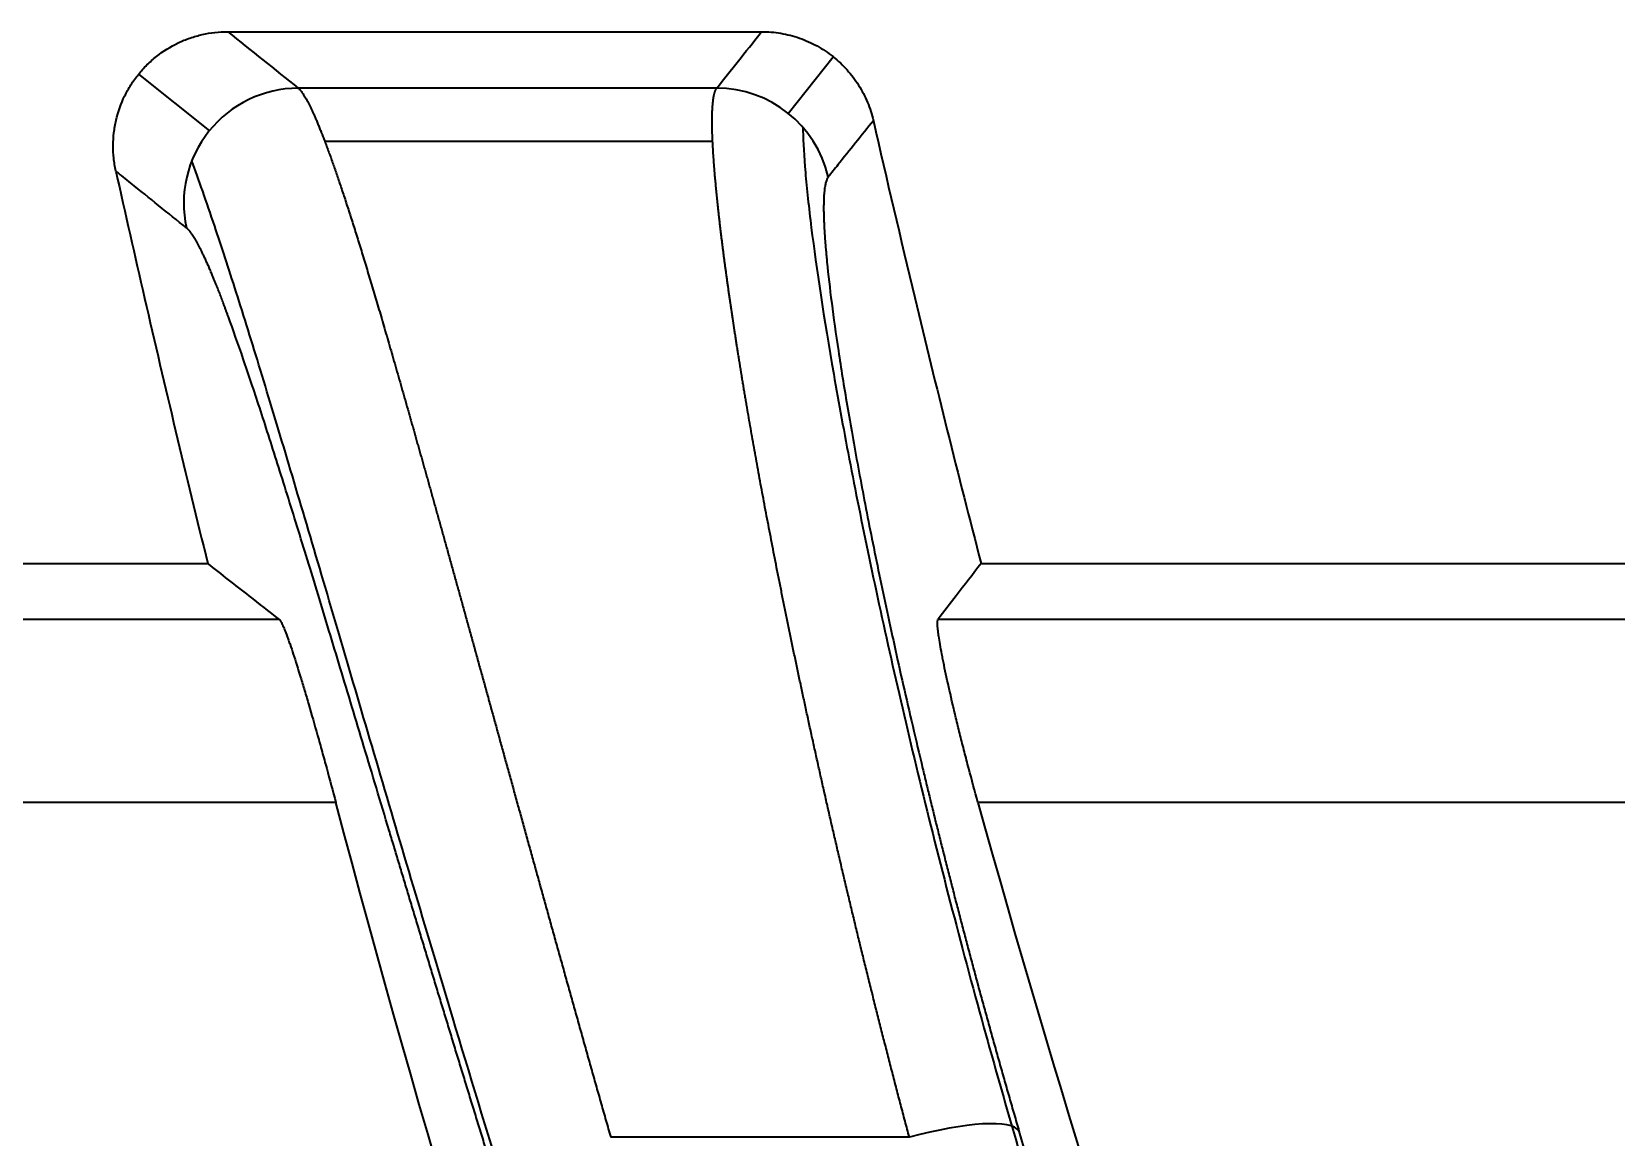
# Model space of a CAD drawing. Header units: millimetres. Extents: x 158 to 1533, y 732 to 1642.
# Drawn here: x 535.98 to 542.92, y 1045.9 to 1050.75 of the extents above; entities that cross this region are included whole.
import ezdxf

# ---------------------------------------------------------------- set-up
doc = ezdxf.new("R2010")
doc.units = ezdxf.units.MM
doc.layers.add('1', color=7, linetype='Continuous', true_color=0xffffff)

msp = doc.modelspace()

# ---------------------------------------------------------------- linework, layer by layer
at = {"layer": '1', "color": 7, "linetype": 'Continuous', "lineweight": 35}
for p, q in [((536.8338, 1050.7464), (539.1729, 1050.7464)), ((539.2893, 1050.3886), (539.4868, 1050.6362)), ((536.4437, 1050.5608), (536.7534, 1050.3122)), ((538.9759, 1050.4991), (537.1427, 1050.4991)), ((537.2589, 1050.2665), (538.958, 1050.2665)), ((527.2702, 1048.4164), (536.7464, 1048.4164)), ((540.1342, 1048.4164), (549.6104, 1048.4164)), ((527.0814, 1048.1719), (537.0592, 1048.1719)), ((539.9454, 1048.1719), (549.9232, 1048.1719)), ((537.3075, 1047.369), (527.2565, 1047.369)), ((550.1715, 1047.369), (540.1205, 1047.369)), ((539.82, 1045.9023), (538.5114, 1045.9023))]:
    msp.add_line(p, q, dxfattribs=at)
for centre, major_axis, ratio, start_param, end_param in [((537.1427, 1049.9973), (0.3137, 0.3926), 0.996495, 0.675894, 2.465701), ((538.9759, 1049.9973), (-0.3933, 0.3127), 0.997766, 4.041752, 5.383024), ((539.82, 1045.7836), (-0.4824, -0.1405), 0.227382, 3.195318, 4.646249)]:
    msp.add_ellipse(centre, major_axis=major_axis, ratio=ratio, start_param=start_param, end_param=end_param, dxfattribs=at)
for points, knots in [([(536.3439, 1050.1358), (536.3398, 1050.1543), (536.3367, 1050.1729), (536.3327, 1050.2104), (536.3309, 1050.2478), (536.3331, 1050.2849), (536.3375, 1050.322), (536.3407, 1050.3405), (536.3535, 1050.3956), (536.366, 1050.4307), (536.3905, 1050.481), (536.3996, 1050.4975), (536.4198, 1050.5293), (536.4416, 1050.5598), (536.4665, 1050.5874), (536.4929, 1050.6137), (536.507, 1050.6262), (536.5513, 1050.6614), (536.583, 1050.6811), (536.6334, 1050.7052), (536.6507, 1050.7124), (536.6864, 1050.7248), (536.7044, 1050.7299), (536.7589, 1050.7423), (536.796, 1050.7464), (536.8338, 1050.7464)], [0, 0, 0, 0, 0.0625, 0.0625, 0.125, 0.1875, 0.1875, 0.25, 0.25, 0.375, 0.375, 0.4375, 0.4375, 0.5, 0.5625, 0.5625, 0.625, 0.625, 0.75, 0.75, 0.8125, 0.8125, 0.875, 0.875, 1, 1, 1, 1]), ([(538.9759, 1050.4991), (539.0395, 1050.579), (539.1031, 1050.6589), (539.1688, 1050.7413), (539.1708, 1050.7439), (539.1729, 1050.7464)], [0, 0, 0, 0, 0.969046, 0.969046, 1, 1, 1, 1]), ([(539.1729, 1050.7464), (539.2013, 1050.7464), (539.2293, 1050.7441), (539.2845, 1050.7347), (539.3118, 1050.7277), (539.3654, 1050.7089), (539.3911, 1050.6974), (539.4401, 1050.6704), (539.4635, 1050.6548), (539.5079, 1050.6193), (539.5283, 1050.6), (539.5657, 1050.5582), (539.5826, 1050.5358), (539.6128, 1050.4877), (539.6386, 1050.4377), (539.6557, 1050.3842), (539.6621, 1050.3565)], [0, 0, 0, 0, 0.125, 0.125, 0.25, 0.25, 0.375, 0.375, 0.5, 0.5, 0.625, 0.625, 0.75, 0.75, 0.875, 1, 1, 1, 1]), ([(537.1427, 1050.4991), (537.1442, 1050.4977), (537.1471, 1050.4951), (537.1516, 1050.49), (537.1564, 1050.4841), (537.1613, 1050.4774), (537.1664, 1050.4698), (537.1717, 1050.4613), (537.1772, 1050.4519), (537.1828, 1050.4417), (537.1886, 1050.4307), (537.1947, 1050.4187), (537.2008, 1050.4059), (537.2072, 1050.3923), (537.2137, 1050.3777), (537.2205, 1050.3623), (537.2274, 1050.346), (537.2344, 1050.3289), (537.2417, 1050.3109), (537.2491, 1050.292), (537.2568, 1050.2722), (537.2646, 1050.2515), (537.2725, 1050.23), (537.2807, 1050.2077), (537.289, 1050.1844), (537.2975, 1050.1603), (537.3062, 1050.1353), (537.3151, 1050.1095), (537.3242, 1050.0828), (537.3334, 1050.0552), (537.3428, 1050.0267), (537.3524, 1049.9974), (537.3622, 1049.9673), (537.3721, 1049.9363), (537.3823, 1049.9044), (537.3926, 1049.8717), (537.4031, 1049.8381), (537.4137, 1049.8037), (537.4246, 1049.7685), (537.4356, 1049.7324), (537.4468, 1049.6954), (537.4582, 1049.6577), (537.4698, 1049.6191), (537.4815, 1049.5796), (537.4934, 1049.5394), (537.5055, 1049.4983), (537.5178, 1049.4564), (537.5303, 1049.4137), (537.5429, 1049.3702), (537.5557, 1049.3259), (537.5687, 1049.2808), (537.5819, 1049.2349), (537.5953, 1049.1882), (537.6088, 1049.1407), (537.62, 1049.1015), (537.6286, 1049.071), (537.6348, 1049.0493), (537.6409, 1049.0275), (537.6472, 1049.0055), (537.6534, 1048.9834), (537.6597, 1048.9611), (537.666, 1048.9386), (537.6724, 1048.916), (537.6789, 1048.8931), (537.6853, 1048.8702), (537.6918, 1048.847), (537.6984, 1048.8237), (537.705, 1048.8002), (537.7116, 1048.7765), (537.7183, 1048.7527), (537.725, 1048.7287), (537.7318, 1048.7045), (537.7386, 1048.6802), (537.7454, 1048.6557), (537.7523, 1048.631), (537.7592, 1048.6062), (537.7662, 1048.5812), (537.7732, 1048.5561), (537.7803, 1048.5307), (537.7873, 1048.5052), (537.7945, 1048.4796), (537.8017, 1048.4538), (537.8089, 1048.4278), (537.8161, 1048.4016), (537.8234, 1048.3753), (537.8308, 1048.3488), (537.8382, 1048.3222), (537.8456, 1048.2954), (537.8531, 1048.2684), (537.8606, 1048.2413), (537.8681, 1048.214), (537.8757, 1048.1866), (537.8834, 1048.159), (537.8911, 1048.1312), (537.8988, 1048.1033), (537.9065, 1048.0752), (537.9143, 1048.0469), (537.9222, 1048.0185), (537.9301, 1047.99), (537.938, 1047.9612), (537.946, 1047.9324), (537.954, 1047.9033), (537.9621, 1047.8741), (537.9702, 1047.8448), (537.9783, 1047.8153), (537.9865, 1047.7856), (537.9947, 1047.7558), (538.003, 1047.7259), (538.0113, 1047.6958), (538.0196, 1047.6655), (538.028, 1047.6351), (538.0365, 1047.6045), (538.0449, 1047.5738), (538.0534, 1047.5429), (538.062, 1047.5119), (538.0706, 1047.4808), (538.0792, 1047.4495), (538.0879, 1047.418), (538.0967, 1047.3864), (538.1054, 1047.3547), (538.1142, 1047.3228), (538.1231, 1047.2908), (538.132, 1047.2586), (538.1409, 1047.2263), (538.1499, 1047.1938), (538.1589, 1047.1612), (538.168, 1047.1285), (538.1771, 1047.0956), (538.1862, 1047.0626), (538.1954, 1047.0295), (538.2046, 1046.9962), (538.2139, 1046.9628), (538.2232, 1046.9292), (538.2326, 1046.8955), (538.242, 1046.8617), (538.2514, 1046.8278), (538.2609, 1046.7937), (538.2704, 1046.7595), (538.28, 1046.7251), (538.2896, 1046.6907), (538.2992, 1046.6561), (538.3089, 1046.6214), (538.3186, 1046.5865), (538.3284, 1046.5516), (538.3382, 1046.5165), (538.3481, 1046.4813), (538.358, 1046.4459), (538.3679, 1046.4105), (538.3779, 1046.3749), (538.3879, 1046.3392), (538.398, 1046.3034), (538.4081, 1046.2675), (538.4182, 1046.2315), (538.4284, 1046.1953), (538.4386, 1046.1591), (538.4489, 1046.1227), (538.4592, 1046.0863), (538.4696, 1046.0497), (538.48, 1046.013), (538.4904, 1045.9762), (538.5009, 1045.9393), (538.5079, 1045.9146), (538.5114, 1045.9023)], [0, 0, 0, 0, 0.009142, 0.018296, 0.02746, 0.036635, 0.045822, 0.055019, 0.064228, 0.073447, 0.082678, 0.091921, 0.101174, 0.11044, 0.119716, 0.129004, 0.138304, 0.147615, 0.156938, 0.166273, 0.175619, 0.184977, 0.194347, 0.203729, 0.213123, 0.222529, 0.231947, 0.241378, 0.25082, 0.260274, 0.269741, 0.27922, 0.288712, 0.298216, 0.307732, 0.317261, 0.326803, 0.336357, 0.345923, 0.355503, 0.365095, 0.3747, 0.384318, 0.393948, 0.403592, 0.413248, 0.422918, 0.432601, 0.442296, 0.452005, 0.461727, 0.471463, 0.481211, 0.490973, 0.500749, 0.505052, 0.509363, 0.51368, 0.518003, 0.522334, 0.526671, 0.531015, 0.535365, 0.539723, 0.544087, 0.548457, 0.552835, 0.557219, 0.56161, 0.566008, 0.570413, 0.574824, 0.579243, 0.583667, 0.588099, 0.592538, 0.596983, 0.601435, 0.605894, 0.61036, 0.614832, 0.619311, 0.623797, 0.62829, 0.63279, 0.637297, 0.64181, 0.64633, 0.650857, 0.655391, 0.659932, 0.664479, 0.669034, 0.673595, 0.678163, 0.682738, 0.68732, 0.691908, 0.696504, 0.701106, 0.705716, 0.710332, 0.714955, 0.719585, 0.724222, 0.728865, 0.733516, 0.738173, 0.742838, 0.747509, 0.752187, 0.756872, 0.761564, 0.766263, 0.770969, 0.775682, 0.780401, 0.785128, 0.789861, 0.794602, 0.799349, 0.804104, 0.808865, 0.813633, 0.818408, 0.82319, 0.827979, 0.832775, 0.837578, 0.842388, 0.847205, 0.852029, 0.85686, 0.861698, 0.866543, 0.871395, 0.876253, 0.881119, 0.885992, 0.890872, 0.895758, 0.900652, 0.905553, 0.91046, 0.915375, 0.920297, 0.925226, 0.930161, 0.935104, 0.940054, 0.945011, 0.949975, 0.954946, 0.959923, 0.964908, 0.9699, 0.974899, 0.979905, 0.984918, 0.989939, 0.994966, 1, 1, 1, 1]), ([(539.82, 1045.9023), (539.8137, 1045.9261), (539.801, 1045.9736), (539.7823, 1046.0446), (539.7637, 1046.1153), (539.7454, 1046.1858), (539.7273, 1046.2559), (539.7094, 1046.3258), (539.6917, 1046.3953), (539.6743, 1046.4645), (539.657, 1046.5333), (539.64, 1046.6019), (539.6231, 1046.67), (539.6065, 1046.7378), (539.5901, 1046.8052), (539.5739, 1046.8723), (539.558, 1046.9389), (539.5422, 1047.0052), (539.5266, 1047.071), (539.5113, 1047.1364), (539.4962, 1047.2014), (539.4813, 1047.266), (539.4666, 1047.3301), (539.4521, 1047.3937), (539.4378, 1047.4569), (539.4238, 1047.5196), (539.4099, 1047.5819), (539.3963, 1047.6436), (539.3829, 1047.7049), (539.3697, 1047.7657), (539.3567, 1047.8259), (539.3439, 1047.8856), (539.3313, 1047.9448), (539.319, 1048.0035), (539.3068, 1048.0616), (539.2949, 1048.1192), (539.2832, 1048.1763), (539.2717, 1048.2327), (539.2604, 1048.2886), (539.2493, 1048.3439), (539.2385, 1048.3987), (539.2278, 1048.4528), (539.2174, 1048.5064), (539.2072, 1048.5593), (539.1972, 1048.6117), (539.1874, 1048.6634), (539.1778, 1048.7145), (539.1684, 1048.765), (539.1593, 1048.8149), (539.1503, 1048.8641), (539.1416, 1048.9126), (539.1331, 1048.9605), (539.1248, 1049.0078), (539.1167, 1049.0544), (539.1101, 1049.0927), (539.1049, 1049.1231), (539.1011, 1049.1457), (539.0973, 1049.1682), (539.0936, 1049.1905), (539.09, 1049.2127), (539.0863, 1049.2347), (539.0828, 1049.2566), (539.0792, 1049.2783), (539.0758, 1049.2998), (539.0723, 1049.3212), (539.0689, 1049.3424), (539.0656, 1049.3635), (539.0623, 1049.3843), (539.0591, 1049.4051), (539.0559, 1049.4256), (539.0528, 1049.446), (539.0497, 1049.4662), (539.0467, 1049.4863), (539.0437, 1049.5062), (539.0408, 1049.5259), (539.0379, 1049.5454), (539.0351, 1049.5648), (539.0323, 1049.584), (539.0296, 1049.603), (539.0269, 1049.6218), (539.0243, 1049.6405), (539.0217, 1049.659), (539.0191, 1049.6773), (539.0167, 1049.6955), (539.0142, 1049.7134), (539.0118, 1049.7312), (539.0095, 1049.7488), (539.0072, 1049.7662), (539.005, 1049.7834), (539.0028, 1049.8005), (539.0007, 1049.8173), (538.9986, 1049.834), (538.9965, 1049.8505), (538.9946, 1049.8668), (538.9926, 1049.8829), (538.9907, 1049.8989), (538.9889, 1049.9146), (538.9871, 1049.9302), (538.9854, 1049.9455), (538.9837, 1049.9607), (538.982, 1049.9757), (538.9805, 1049.9904), (538.9789, 1050.005), (538.9774, 1050.0194), (538.976, 1050.0336), (538.9746, 1050.0476), (538.9733, 1050.0614), (538.972, 1050.075), (538.9707, 1050.0885), (538.9695, 1050.1017), (538.9684, 1050.1147), (538.9673, 1050.1275), (538.9662, 1050.1401), (538.9653, 1050.1525), (538.9643, 1050.1647), (538.9634, 1050.1767), (538.9626, 1050.1885), (538.9618, 1050.2001), (538.961, 1050.2115), (538.9603, 1050.2227), (538.9597, 1050.2337), (538.9591, 1050.2444), (538.9585, 1050.255), (538.958, 1050.2653), (538.9576, 1050.2755), (538.9572, 1050.2854), (538.9568, 1050.2952), (538.9565, 1050.3047), (538.9563, 1050.314), (538.9561, 1050.3231), (538.956, 1050.3319), (538.9559, 1050.3406), (538.9558, 1050.3491), (538.9558, 1050.3573), (538.9558, 1050.3653), (538.9559, 1050.3731), (538.9561, 1050.3807), (538.9563, 1050.3881), (538.9565, 1050.3953), (538.9568, 1050.4022), (538.9572, 1050.4089), (538.9576, 1050.4155), (538.958, 1050.4217), (538.9585, 1050.4278), (538.9591, 1050.4337), (538.9597, 1050.4393), (538.9603, 1050.4447), (538.961, 1050.4499), (538.9617, 1050.4549), (538.9625, 1050.4596), (538.9634, 1050.4641), (538.9643, 1050.4684), (538.9652, 1050.4725), (538.9662, 1050.4764), (538.9672, 1050.48), (538.9683, 1050.4834), (538.9695, 1050.4866), (538.9707, 1050.4895), (538.9719, 1050.4923), (538.9732, 1050.4948), (538.9745, 1050.4971), (538.9755, 1050.4984), (538.9759, 1050.4991)], [0, 0, 0, 0, 0.009737, 0.019461, 0.029172, 0.038871, 0.048558, 0.058232, 0.067894, 0.077544, 0.087181, 0.096807, 0.10642, 0.116022, 0.125611, 0.135189, 0.144756, 0.15431, 0.163853, 0.173384, 0.182904, 0.192413, 0.20191, 0.211396, 0.22087, 0.230334, 0.239786, 0.249228, 0.258659, 0.268078, 0.277487, 0.286886, 0.296273, 0.30565, 0.315017, 0.324373, 0.333719, 0.343055, 0.35238, 0.361695, 0.371001, 0.380296, 0.389581, 0.398857, 0.408122, 0.417378, 0.426625, 0.435862, 0.445089, 0.454307, 0.463516, 0.472716, 0.481906, 0.491088, 0.50026, 0.504859, 0.509459, 0.514061, 0.518663, 0.523267, 0.527871, 0.532477, 0.537083, 0.541691, 0.5463, 0.55091, 0.555521, 0.560133, 0.564746, 0.569361, 0.573977, 0.578593, 0.583211, 0.587831, 0.592451, 0.597072, 0.601695, 0.606319, 0.610944, 0.615571, 0.620198, 0.624827, 0.629458, 0.634089, 0.638722, 0.643356, 0.647991, 0.652628, 0.657266, 0.661905, 0.666546, 0.671188, 0.675831, 0.680476, 0.685122, 0.68977, 0.694418, 0.699069, 0.70372, 0.708374, 0.713028, 0.717684, 0.722341, 0.727, 0.731661, 0.736322, 0.740986, 0.74565, 0.750317, 0.754984, 0.759654, 0.764324, 0.768997, 0.773671, 0.778346, 0.783023, 0.787702, 0.792382, 0.797063, 0.801747, 0.806432, 0.811118, 0.815806, 0.820496, 0.825187, 0.829881, 0.834575, 0.839272, 0.84397, 0.848669, 0.853371, 0.858074, 0.862779, 0.867485, 0.872194, 0.876904, 0.881615, 0.886329, 0.891044, 0.895761, 0.90048, 0.9052, 0.909923, 0.914647, 0.919373, 0.924101, 0.92883, 0.933562, 0.938295, 0.94303, 0.947767, 0.952506, 0.957247, 0.96199, 0.966734, 0.971481, 0.976229, 0.980979, 0.985732, 0.990486, 0.995242, 1, 1, 1, 1]), ([(539.6621, 1050.3565), (539.6102, 1050.2919), (539.5584, 1050.2273), (539.4927, 1050.1452), (539.4788, 1050.1278), (539.4648, 1050.1104)], [0, 0, 0, 0, 0.787561, 0.787561, 1, 1, 1, 1]), ([(539.6621, 1050.3565), (539.7211, 1050.0981), (539.8725, 1049.4514), (540.0336, 1048.8047), (540.1342, 1048.4164)], [0, 0, 0, 0, 0.399485, 1, 1, 1, 1]), ([(539.3533, 1050.3274), (539.3534, 1050.3227), (539.3535, 1050.3178), (539.3547, 1050.2618), (539.3582, 1050.2008), (539.3705, 1050.0583), (539.3792, 1049.9769), (539.4128, 1049.7079), (539.4451, 1049.4939), (539.51, 1049.1215), (539.5345, 1048.9881), (539.5883, 1048.7096), (539.6177, 1048.5641), (539.6816, 1048.2608), (539.7161, 1048.1031), (539.7906, 1047.7756), (539.8308, 1047.6049), (539.9586, 1047.0815), (540.0528, 1046.72), (540.1927, 1046.2165), (540.2303, 1046.0843), (540.2689, 1045.9511)], [0, 0, 0, 0, 0.00894, 0.00894, 0.101578, 0.101578, 0.194215, 0.194215, 0.37949, 0.37949, 0.472127, 0.472127, 0.564764, 0.564764, 0.657402, 0.657402, 0.750039, 0.750039, 0.935314, 0.935314, 1, 1, 1, 1]), ([(536.3439, 1050.1358), (536.3851, 1049.9502), (536.5147, 1049.3761), (536.6509, 1048.8034), (536.7464, 1048.4164)], [0, 0, 0, 0, 0.323016, 1, 1, 1, 1]), ([(536.6533, 1049.8866), (536.5719, 1049.952), (536.4906, 1050.0175), (536.3876, 1050.1006), (536.3657, 1050.1182), (536.3439, 1050.1358)], [0, 0, 0, 0, 0.787837, 0.787837, 1, 1, 1, 1]), ([(538.0471, 1045.6785), (537.9694, 1045.931), (537.8932, 1046.1817), (537.7091, 1046.7936), (537.6039, 1047.1483), (537.4033, 1047.8288), (537.3077, 1048.1551), (537.1327, 1048.7482), (537.0521, 1049.0191), (536.9403, 1049.3848), (536.9046, 1049.4996), (536.8377, 1049.7102), (536.8064, 1049.8067), (536.7404, 1050.0028), (536.7067, 1050.0981), (536.676, 1050.1792)], [0, 0, 0, 0, 0.125177, 0.125177, 0.31461, 0.31461, 0.504043, 0.504043, 0.693476, 0.693476, 0.788192, 0.788192, 0.882909, 0.882909, 1, 1, 1, 1]), ([(539.4648, 1050.1104), (539.4638, 1050.109), (539.4618, 1050.1062), (539.459, 1050.1008), (539.4565, 1050.0944), (539.4542, 1050.0871), (539.4521, 1050.0788), (539.4503, 1050.0696), (539.4488, 1050.0593), (539.4474, 1050.0481), (539.4463, 1050.0359), (539.4455, 1050.0228), (539.4449, 1050.0086), (539.4445, 1049.9935), (539.4443, 1049.9774), (539.4444, 1049.9604), (539.4448, 1049.9423), (539.4454, 1049.9233), (539.4462, 1049.9034), (539.4473, 1049.8824), (539.4486, 1049.8605), (539.4502, 1049.8376), (539.452, 1049.8137), (539.4541, 1049.7889), (539.4564, 1049.7631), (539.4632, 1049.6919), (539.478, 1049.5631), (539.5073, 1049.3531), (539.5459, 1049.1128), (539.5937, 1048.8436), (539.6505, 1048.5483), (539.7165, 1048.2288), (539.7918, 1047.8861), (539.8506, 1047.6334), (539.8857, 1047.4872), (539.8935, 1047.4547), (539.9014, 1047.4221), (539.9094, 1047.3893), (539.9174, 1047.3565), (539.9255, 1047.3236), (539.9336, 1047.2906), (539.9418, 1047.2575), (539.9501, 1047.2243), (539.9584, 1047.191), (539.9668, 1047.1576), (539.9752, 1047.1241), (539.9837, 1047.0905), (539.9923, 1047.0568), (540.0009, 1047.0231), (540.0096, 1046.9892), (540.0183, 1046.9552), (540.0271, 1046.9212), (540.036, 1046.887), (540.0449, 1046.8528), (540.0539, 1046.8185), (540.063, 1046.784), (540.0721, 1046.7495), (540.0813, 1046.7149), (540.0905, 1046.6802), (540.0999, 1046.6454), (540.1092, 1046.6105), (540.1187, 1046.5755), (540.1282, 1046.5404), (540.1378, 1046.5052), (540.1474, 1046.47), (540.1571, 1046.4346), (540.1669, 1046.3991), (540.1767, 1046.3636), (540.1866, 1046.3279), (540.1966, 1046.2922), (540.2066, 1046.2564), (540.2167, 1046.2205), (540.2269, 1046.1845), (540.2372, 1046.1483), (540.2475, 1046.1122), (540.2578, 1046.0759), (540.2683, 1046.0395), (540.2788, 1046.003), (540.2894, 1045.9664), (540.2965, 1045.942), (540.3, 1045.9298)], [0, 0, 0, 0, 0.010502, 0.020982, 0.031443, 0.041885, 0.052312, 0.062725, 0.073125, 0.083516, 0.093899, 0.104275, 0.114648, 0.125018, 0.135388, 0.145761, 0.156137, 0.166518, 0.176908, 0.187307, 0.197719, 0.208144, 0.218584, 0.229042, 0.23952, 0.250018, 0.312745, 0.374995, 0.437189, 0.499746, 0.562169, 0.624357, 0.686721, 0.749669, 0.755133, 0.760592, 0.766046, 0.771497, 0.776943, 0.782386, 0.787825, 0.793261, 0.798694, 0.804124, 0.809551, 0.814977, 0.820401, 0.825823, 0.831243, 0.836663, 0.842081, 0.847499, 0.852917, 0.858334, 0.863751, 0.869169, 0.874588, 0.880008, 0.885428, 0.890851, 0.896274, 0.9017, 0.907128, 0.912559, 0.917992, 0.923429, 0.928869, 0.934312, 0.939759, 0.94521, 0.950665, 0.956125, 0.96159, 0.96706, 0.972535, 0.978016, 0.983502, 0.988995, 0.994494, 1, 1, 1, 1]), ([(538.0304, 1045.6406), (538.0228, 1045.6653), (538.0074, 1045.7146), (537.9847, 1045.7883), (537.962, 1045.8616), (537.9396, 1045.9346), (537.9172, 1046.0071), (537.8951, 1046.0792), (537.8731, 1046.151), (537.8513, 1046.2224), (537.8296, 1046.2934), (537.808, 1046.364), (537.7867, 1046.4343), (537.7654, 1046.5041), (537.7443, 1046.5736), (537.7234, 1046.6427), (537.7026, 1046.7114), (537.6819, 1046.7797), (537.6614, 1046.8476), (537.641, 1046.9152), (537.6207, 1046.9823), (537.6006, 1047.0491), (537.5806, 1047.1154), (537.5608, 1047.1814), (537.5098, 1047.351), (537.4301, 1047.6164), (537.3261, 1047.9622), (537.2284, 1048.2848), (537.1368, 1048.584), (537.0513, 1048.8578), (536.9726, 1049.1033), (536.9007, 1049.3184), (536.8558, 1049.4454), (536.8323, 1049.5095), (536.8277, 1049.5221), (536.8231, 1049.5345), (536.8185, 1049.5466), (536.814, 1049.5586), (536.8096, 1049.5703), (536.8052, 1049.5818), (536.8008, 1049.5932), (536.7965, 1049.6043), (536.7923, 1049.6152), (536.7881, 1049.6259), (536.7839, 1049.6364), (536.7798, 1049.6467), (536.7757, 1049.6567), (536.7717, 1049.6666), (536.7677, 1049.6763), (536.7638, 1049.6857), (536.7599, 1049.695), (536.7561, 1049.704), (536.7523, 1049.7128), (536.7485, 1049.7214), (536.7449, 1049.7298), (536.7412, 1049.738), (536.7376, 1049.746), (536.7341, 1049.7538), (536.7305, 1049.7614), (536.7271, 1049.7687), (536.7237, 1049.7759), (536.7203, 1049.7828), (536.717, 1049.7896), (536.7137, 1049.7961), (536.7105, 1049.8024), (536.7073, 1049.8085), (536.7042, 1049.8144), (536.7011, 1049.8201), (536.698, 1049.8256), (536.695, 1049.8308), (536.6921, 1049.8359), (536.6892, 1049.8407), (536.6863, 1049.8454), (536.6835, 1049.8498), (536.6807, 1049.854), (536.678, 1049.858), (536.6753, 1049.8618), (536.6727, 1049.8654), (536.6701, 1049.8688), (536.6676, 1049.872), (536.6651, 1049.8749), (536.6626, 1049.8777), (536.6602, 1049.8802), (536.6578, 1049.8826), (536.6555, 1049.8847), (536.654, 1049.8859), (536.6533, 1049.8866)], [0, 0, 0, 0, 0.010999, 0.021973, 0.032926, 0.043858, 0.054771, 0.065669, 0.076551, 0.087421, 0.098281, 0.109131, 0.119975, 0.130814, 0.14165, 0.152485, 0.163321, 0.17416, 0.185003, 0.195854, 0.206713, 0.217583, 0.228466, 0.239362, 0.250276, 0.313092, 0.375277, 0.437212, 0.499283, 0.561812, 0.624021, 0.686322, 0.749129, 0.753943, 0.758751, 0.763553, 0.768349, 0.77314, 0.777924, 0.782704, 0.787478, 0.792247, 0.797012, 0.801772, 0.806527, 0.811278, 0.816025, 0.820768, 0.825508, 0.830244, 0.834976, 0.839706, 0.844433, 0.849156, 0.853877, 0.858596, 0.863313, 0.868027, 0.87274, 0.877451, 0.882161, 0.88687, 0.891577, 0.896284, 0.90099, 0.905695, 0.9104, 0.915105, 0.91981, 0.924516, 0.929222, 0.933928, 0.938636, 0.943345, 0.948054, 0.952766, 0.957478, 0.962193, 0.96691, 0.971629, 0.97635, 0.981074, 0.985801, 0.990531, 0.995264, 1, 1, 1, 1]), ([(537.0592, 1048.1719), (537.0156, 1048.2059), (536.9113, 1048.2873), (536.807, 1048.3689), (536.7464, 1048.4164)], [0, 0, 0, 0, 0.418136, 1, 1, 1, 1]), ([(540.1342, 1048.4164), (540.0975, 1048.3689), (540.0345, 1048.2874), (539.9716, 1048.206), (539.9454, 1048.1719)], [0, 0, 0, 0, 0.581794, 1, 1, 1, 1]), ([(537.0592, 1048.1719), (537.0609, 1048.1705), (537.063, 1048.1679), (537.0666, 1048.1621), (537.0678, 1048.1598), (537.0705, 1048.1547), (537.0719, 1048.1518), (537.0793, 1048.136), (537.0862, 1048.1188), (537.0962, 1048.0915), (537.0983, 1048.0858), (537.1026, 1048.0738), (537.1048, 1048.0675), (537.1116, 1048.0477), (537.1163, 1048.0337), (537.131, 1047.9887), (537.1416, 1047.9552), (537.1587, 1047.8995), (537.1646, 1047.8799), (537.1766, 1047.8397), (537.1827, 1047.819), (537.2013, 1047.7553), (537.2141, 1047.7105), (537.2306, 1047.6517), (537.2339, 1047.6398), (537.2406, 1047.6159), (537.2439, 1047.6038), (537.2539, 1047.5676), (537.2606, 1047.5433), (537.2807, 1047.4696), (537.2941, 1047.4197), (537.3075, 1047.369)], [0, 0, 0, 0, 0.0625, 0.0625, 0.09375, 0.09375, 0.125, 0.125, 0.25, 0.25, 0.28125, 0.28125, 0.3125, 0.3125, 0.375, 0.375, 0.5, 0.5, 0.5625, 0.5625, 0.625, 0.625, 0.75, 0.75, 0.78125, 0.78125, 0.8125, 0.8125, 0.875, 0.875, 1, 1, 1, 1]), ([(540.1205, 1047.369), (540.1066, 1047.4192), (540.0932, 1047.4689), (540.0769, 1047.5306), (540.0736, 1047.543), (540.0673, 1047.5674), (540.0641, 1047.5796), (540.0548, 1047.6156), (540.0428, 1047.663), (540.0287, 1047.7202), (540.0207, 1047.7536), (540.0154, 1047.7757), (540.0128, 1047.7867), (540.0002, 1047.8405), (539.9911, 1047.8806), (539.9791, 1047.9363), (539.9753, 1047.9541), (539.9701, 1047.9797), (539.9684, 1047.988), (539.9652, 1048.0041), (539.9637, 1048.0119), (539.9565, 1048.0495), (539.9521, 1048.0755), (539.948, 1048.1028), (539.9473, 1048.108), (539.946, 1048.1178), (539.9454, 1048.1225), (539.944, 1048.1355), (539.9434, 1048.1429), (539.9425, 1048.1615), (539.9433, 1048.1692), (539.9454, 1048.1719)], [0, 0, 0, 0, 0.125, 0.125, 0.15625, 0.15625, 0.1875, 0.1875, 0.25, 0.3125, 0.34375, 0.34375, 0.375, 0.375, 0.5, 0.5, 0.5625, 0.5625, 0.59375, 0.59375, 0.625, 0.625, 0.75, 0.75, 0.78125, 0.78125, 0.8125, 0.8125, 0.875, 0.875, 1, 1, 1, 1]), ([(540.7358, 989.8293), (540.7358, 994.5276), (539.421, 1003.2298), (537.3444, 1016.0928), (534.3786, 1025.8467), (530.351, 1033.2624), (526.8057, 1039.7706), (525.1935, 1044.5356), (524.4435, 1047.369)], [0, 0, 0, 0, 0.234763, 0.435969, 0.637175, 0.74438, 0.851584, 1, 1, 1, 1]), ([(527.2565, 1047.369), (527.9354, 1044.9175), (529.4211, 1040.6592), (532.6955, 1034.6396), (536.8942, 1026.9197), (540.0279, 1016.6053), (541.9503, 1004.5858), (543.1742, 996.6271), (543.3794, 992.662)], [0, 0, 0, 0, 0.143637, 0.257446, 0.371255, 0.584857, 0.798459, 1, 1, 1, 1]), ([(553.5998, 989.8293), (553.5998, 994.5276), (552.285, 1003.2298), (550.2084, 1016.0928), (547.2426, 1025.8467), (543.215, 1033.2624), (539.6697, 1039.7706), (538.0575, 1044.5356), (537.3075, 1047.369)], [0, 0, 0, 0, 0.234763, 0.435969, 0.637175, 0.74438, 0.851584, 1, 1, 1, 1]), ([(540.1205, 1047.369), (540.7994, 1044.9175), (542.2851, 1040.6592), (545.5595, 1034.6396), (549.7582, 1026.9197), (552.8919, 1016.6053), (554.9601, 1003.6742), (556.3187, 994.7985), (556.3187, 989.8293)], [0, 0, 0, 0, 0.137099, 0.245729, 0.354358, 0.558237, 0.762117, 1, 1, 1, 1]), ([(527.4049, 1045.9511), (527.4497, 1045.7971), (527.4952, 1045.6432), (528.0316, 1043.8592), (528.605, 1042.246), (529.9601, 1039.0657), (530.7515, 1037.4999), (532.3874, 1034.3886), (533.2318, 1032.8402), (534.4266, 1030.488), (534.8131, 1029.6992), (535.5448, 1028.1052), (535.8885, 1027.2997), (536.8569, 1024.8584), (537.4205, 1023.1987), (538.4199, 1019.8274), (538.8556, 1018.1158), (539.6328, 1014.6526), (539.9745, 1012.8985), (540.5989, 1009.3747), (540.8811, 1007.6099), (541.2922, 1004.9612), (541.4279, 1004.078), (541.697, 1002.3113), (541.8292, 1001.4276), (542.4566, 997.0061), (542.8455, 993.4581), (542.849, 989.8616), (542.849, 989.8454), (542.849, 989.8293)], [0, 0, 0, 0, 0.008494, 0.008494, 0.098557, 0.098557, 0.18862, 0.18862, 0.278683, 0.278683, 0.323714, 0.323714, 0.368746, 0.368746, 0.458809, 0.458809, 0.548872, 0.548872, 0.638935, 0.638935, 0.728997, 0.728997, 0.774029, 0.774029, 0.81906, 0.81906, 0.999186, 0.999186, 1, 1, 1, 1]), ([(527.436, 1045.9298), (527.5761, 1045.4488), (527.7259, 1044.9598), (528.0482, 1043.9658), (528.2207, 1043.4607), (528.5923, 1042.4342), (528.7915, 1041.9128), (529.1134, 1041.118), (529.2245, 1040.851), (529.4552, 1040.3127), (529.5747, 1040.0414), (529.9464, 1039.221), (530.2115, 1038.6651), (530.7724, 1037.5313), (531.0682, 1036.9534), (531.6854, 1035.7704), (532.0069, 1035.1654), (532.6687, 1033.9223), (533.0093, 1033.284), (533.3534, 1032.6282), (533.3535, 1032.6279), (533.3538, 1032.6274), (533.3543, 1032.6265), (533.3553, 1032.6245), (533.3574, 1032.6205), (533.3616, 1032.6126), (533.37, 1032.5966), (533.3867, 1032.5648), (533.42, 1032.5011), (533.4867, 1032.3737), (533.6195, 1032.1189), (533.7325, 1031.9006), (533.9572, 1031.4642), (534.1052, 1031.1736), (534.5421, 1030.3023), (534.8241, 1029.7226), (535.2274, 1028.8552), (535.3586, 1028.5665), (535.6136, 1027.9898), (535.7375, 1027.7019), (536.0992, 1026.8398), (536.5543, 1025.6947), (537.1642, 1023.9952), (537.7094, 1022.3184), (538.197, 1020.6683), (538.4882, 1019.5883), (538.6264, 1019.0537), (538.6265, 1019.0533), (538.6266, 1019.0527), (538.6268, 1019.0518), (538.6274, 1019.0498), (538.6284, 1019.0456), (538.6306, 1019.0373), (538.6349, 1019.0207), (538.6435, 1018.9874), (538.6606, 1018.921), (538.6946, 1018.788), (538.7621, 1018.5219), (538.8947, 1017.9896), (539.0043, 1017.533), (539.2184, 1016.6196), (539.3544, 1016.0105), (539.7447, 1014.1834), (539.9814, 1012.9653), (540.4231, 1010.5302), (540.6281, 1009.3131), (541.0207, 1006.8812), (541.2085, 1005.6664), (541.7675, 1002.0271), (542.138, 999.6086), (542.5529, 995.9624), (542.6678, 994.744), (542.8283, 992.2961), (542.874, 991.0667), (542.874, 989.8293)], [0, 0, 0, 0, 0.03125, 0.03125, 0.0625, 0.0625, 0.09375, 0.09375, 0.109375, 0.109375, 0.125, 0.125, 0.15625, 0.15625, 0.1875, 0.1875, 0.21875, 0.21875, 0.25, 0.25, 0.250015, 0.250015, 0.250031, 0.250061, 0.250122, 0.250244, 0.250488, 0.250977, 0.251953, 0.253906, 0.257812, 0.265625, 0.265625, 0.28125, 0.28125, 0.3125, 0.3125, 0.328125, 0.328125, 0.34375, 0.34375, 0.375, 0.40625, 0.4375, 0.46875, 0.5, 0.5, 0.500015, 0.500015, 0.500031, 0.500061, 0.500122, 0.500244, 0.500488, 0.500977, 0.501953, 0.503906, 0.507812, 0.515625, 0.53125, 0.53125, 0.5625, 0.5625, 0.625, 0.625, 0.6875, 0.6875, 0.75, 0.75, 0.875, 0.875, 0.9375, 0.9375, 1, 1, 1, 1]), ([(540.2689, 1045.9511), (540.3137, 1045.7971), (540.3592, 1045.6432), (540.8956, 1043.8592), (541.469, 1042.246), (542.8241, 1039.0657), (543.6155, 1037.4999), (545.2514, 1034.3886), (546.0958, 1032.8402), (547.2906, 1030.488), (547.6771, 1029.6992), (548.4088, 1028.1052), (548.7525, 1027.2997), (549.7209, 1024.8584), (550.2845, 1023.1987), (551.2839, 1019.8274), (551.7196, 1018.1158), (552.4968, 1014.6526), (552.8385, 1012.8985), (553.4629, 1009.3747), (553.7451, 1007.6099), (554.1562, 1004.9612), (554.2919, 1004.078), (554.561, 1002.3113), (554.6932, 1001.4276), (555.3206, 997.0061), (555.7095, 993.4581), (555.713, 989.8616), (555.713, 989.8454), (555.713, 989.8293)], [0, 0, 0, 0, 0.008494, 0.008494, 0.098557, 0.098557, 0.18862, 0.18862, 0.278683, 0.278683, 0.323714, 0.323714, 0.368746, 0.368746, 0.458809, 0.458809, 0.548872, 0.548872, 0.638935, 0.638935, 0.728997, 0.728997, 0.774029, 0.774029, 0.81906, 0.81906, 0.999186, 0.999186, 1, 1, 1, 1]), ([(540.3, 1045.9298), (540.4401, 1045.4488), (540.5899, 1044.9598), (540.9122, 1043.9658), (541.0847, 1043.4607), (541.4563, 1042.4342), (541.6555, 1041.9128), (541.9774, 1041.118), (542.0885, 1040.851), (542.3192, 1040.3127), (542.4387, 1040.0414), (542.8104, 1039.221), (543.0755, 1038.6651), (543.6364, 1037.5313), (543.9322, 1036.9534), (544.5494, 1035.7704), (544.8709, 1035.1654), (545.5327, 1033.9223), (545.8733, 1033.284), (546.2174, 1032.6282), (546.2175, 1032.6279), (546.2178, 1032.6274), (546.2183, 1032.6265), (546.2193, 1032.6245), (546.2214, 1032.6205), (546.2256, 1032.6126), (546.234, 1032.5966), (546.2507, 1032.5648), (546.284, 1032.5011), (546.3507, 1032.3737), (546.4835, 1032.1189), (546.5965, 1031.9006), (546.8212, 1031.4642), (546.9692, 1031.1736), (547.4061, 1030.3023), (547.6881, 1029.7226), (548.0914, 1028.8552), (548.2226, 1028.5665), (548.4776, 1027.9898), (548.6015, 1027.7019), (548.9632, 1026.8398), (549.4183, 1025.6947), (550.0282, 1023.9952), (550.5734, 1022.3184), (551.061, 1020.6683), (551.3522, 1019.5883), (551.4904, 1019.0537), (551.4905, 1019.0533), (551.4906, 1019.0527), (551.4908, 1019.0518), (551.4914, 1019.0498), (551.4924, 1019.0456), (551.4946, 1019.0373), (551.4989, 1019.0207), (551.5075, 1018.9874), (551.5246, 1018.921), (551.5586, 1018.788), (551.6261, 1018.5219), (551.7587, 1017.9896), (551.8683, 1017.533), (552.0824, 1016.6196), (552.2184, 1016.0105), (552.6087, 1014.1834), (552.8454, 1012.9653), (553.2871, 1010.5302), (553.4921, 1009.3131), (553.8847, 1006.8812), (554.0725, 1005.6664), (554.6315, 1002.0271), (555.002, 999.6086), (555.4169, 995.9624), (555.5318, 994.744), (555.6923, 992.2961), (555.738, 991.0667), (555.738, 989.8293)], [0, 0, 0, 0, 0.03125, 0.03125, 0.0625, 0.0625, 0.09375, 0.09375, 0.109375, 0.109375, 0.125, 0.125, 0.15625, 0.15625, 0.1875, 0.1875, 0.21875, 0.21875, 0.25, 0.25, 0.250015, 0.250015, 0.250031, 0.250061, 0.250122, 0.250244, 0.250488, 0.250977, 0.251953, 0.253906, 0.257813, 0.265625, 0.265625, 0.28125, 0.28125, 0.3125, 0.3125, 0.328125, 0.328125, 0.34375, 0.34375, 0.375, 0.40625, 0.4375, 0.46875, 0.5, 0.5, 0.500015, 0.500015, 0.500031, 0.500061, 0.500122, 0.500244, 0.500488, 0.500977, 0.501953, 0.503906, 0.507813, 0.515625, 0.53125, 0.53125, 0.5625, 0.5625, 0.625, 0.625, 0.6875, 0.6875, 0.75, 0.75, 0.875, 0.875, 0.9375, 0.9375, 1, 1, 1, 1])]:
    msp.add_open_spline(points, degree=3, knots=knots, dxfattribs=at)
msp.add_open_spline([(536.8338, 1050.7464), (536.9365, 1050.664), (537.0395, 1050.5815), (537.1427, 1050.4991)], degree=3, dxfattribs=at)

doc.saveas('drawing.dxf')
